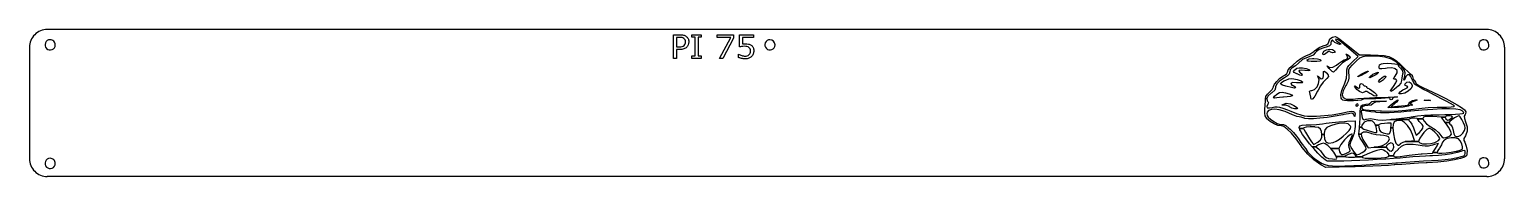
# Model space of a CAD drawing. Extents: x 0 to 318, y -31 to 0.
import ezdxf

# ---------------------------------------------------------------- set-up
doc = ezdxf.new("R2010")
doc.units = 0
doc.layers.get('0').update_dxf_attribs({"linetype": 'CONTINUOUS'})

msp = doc.modelspace()

# ---------------------------------------------------------------- linework, layer by layer
at = {"color": 7}
for points in [[(313.714905, 0.279266), (3.834999, 0.279266)], [(139.970017, -4.036382), (139.29471, -4.036382), (139.29471, -5.929287), (138.619403, -5.929287), (138.619403, -0.850846), (139.997302, -0.850846)], [(139.963194, -1.430655), (139.29471, -1.430655), (139.29471, -3.459985), (139.864287, -3.459985)], [(152.841765, -3.466806), (152.841765, -0.850846), (155.897697, -0.850846), (155.897697, -1.447708), (153.50002, -1.447708), (153.50002, -2.798321)], [(0.025, -3.530733), (0.025, -27.555091)], [(152.623484, -5.738291), (152.623484, -5.018646), (152.671235, -5.018646)], [(317.524903, -3.530733), (317.524903, -27.555091)], [(313.714905, -31.36509), (3.834999, -31.36509)]]:
    msp.add_lwpolyline(points, dxfattribs=at)
for points in [[(4.469998, -1.922733)], [(141.238773, -2.402687)], [(141.941366, -2.385634)], [(144.622127, -5.929287), (142.616673, -5.929287), (142.616673, -5.41087), (143.281748, -5.41087), (143.281748, -1.369263), (142.616673, -1.369263), (142.616673, -0.850846), (144.622127, -0.850846), (144.622127, -1.369263), (143.957052, -1.369263), (143.957052, -5.41087), (144.622127, -5.41087)], [(151.545724, -1.611419), (149.246954, -5.929287), (148.517077, -5.929287), (150.962504, -1.447708), (148.070283, -1.447708), (148.070283, -0.850846), (151.545724, -0.850846)], [(159.409958, -1.922733)], [(313.079905, -1.922733)], [(155.931805, -4.316055)], [(4.469998, -27.449727)], [(313.079905, -27.322727)]]:
    msp.add_lwpolyline(points, close=True, dxfattribs=at)
at = {"color": 1}
for points in [[(281.410711, -1.404468), (282.045635, -1.813763), (282.880761, -2.421306), (283.828257, -3.165932), (283.906845, -3.230118), (286.320657, -5.205653), (288.667438, -5.205653), (290.339647, -5.232856), (291.629052, -5.338647), (292.644645, -5.559831), (293.495951, -5.932855), (294.29214, -6.494525), (295.142379, -7.281112), (295.281063, -7.420685), (296.040802, -8.164955), (296.706663, -8.773209), (297.180855, -9.157435), (297.318473, -9.2394), (297.644558, -9.581843), (297.706076, -9.859567), (297.885832, -10.412347), (298.076434, -10.63833), (298.389362, -11.040158), (298.446969, -11.250674), (298.659973, -11.468478), (299.235867, -11.819456), (300.080595, -12.25062), (300.854558, -12.603909), (302.11516, -13.180336), (303.48013, -13.85082), (304.862347, -14.567709), (306.174688, -15.282821), (307.329854, -15.948326), (308.240546, -16.516397), (308.81964, -16.938672), (308.922586, -17.037351), (309.201554, -17.470471), (309.103764, -17.888301), (309.039045, -17.997293), (308.877247, -18.406588), (308.924898, -18.913674), (309.145725, -19.572778), (309.48319, -20.700207), (309.506126, -21.600409), (309.212045, -22.428956), (309.094519, -22.633782), (308.803638, -23.207365), (308.799015, -23.638529), (308.956902, -23.991818), (309.291343, -24.845791), (309.461676, -25.773018), (309.441229, -26.573295), (309.340061, -26.885156), (308.925964, -27.204841), (308.058656, -27.508345), (306.778674, -27.788914), (305.126557, -28.0389), (303.143199, -28.251371), (300.868782, -28.419037), (300.669468, -28.430771), (299.004905, -28.530339), (297.192946, -28.646621), (295.437171, -28.765924), (293.940985, -28.874738), (293.755006, -28.88914), (292.566236, -28.967905), (291.009775, -29.050938), (289.211862, -29.132548), (287.298556, -29.207224), (285.396097, -29.269276), (284.865009, -29.284033), (279.061796, -29.439075), (278.023622, -28.826021), (276.45596, -27.770956), (275.157487, -26.576851), (273.962849, -25.086532), (273.721397, -24.738755), (272.660998, -23.269594), (271.665318, -22.064111), (270.776318, -21.164087), (270.035604, -20.61113), (269.484779, -20.447198), (269.448508, -20.452354), (268.768068, -20.390124), (267.919251, -20.055505), (267.071679, -19.535796), (266.395328, -18.918119), (266.347677, -18.859267), (266.01768, -18.33049), (265.900688, -17.747661), (265.946205, -16.938672), (266.02906, -15.989398), (266.076354, -15.071061), (266.080622, -14.792448), (266.106936, -14.574644), (266.351589, -14.574644), (266.417553, -15.045636), (266.591796, -15.207256), (266.705055, -15.535297), (266.591796, -15.822977), (266.378081, -16.328462), (266.473382, -16.569381), (266.936551, -16.586628), (267.539826, -16.481548), (268.078382, -16.389981), (268.56502, -16.377357), (269.1114, -16.467502), (269.829534, -16.683707), (270.831081, -17.049619), (271.552593, -17.326809), (272.754876, -17.785355), (273.650632, -18.091704), (274.392769, -18.274483), (275.134017, -18.363027), (276.027462, -18.385963), (277.086261, -18.374584), (280.399029, -18.114996), (282.445862, -17.73486), (283.675171, -17.46816), (284.502297, -17.334988), (285.004937, -17.34939), (285.259902, -17.524878), (285.344713, -17.8755), (285.34329, -18.25208), (285.293684, -18.468462), (285.152689, -18.230211), (285.120151, -18.151623), (285.006537, -17.912482), (284.837094, -17.78411), (284.509942, -17.763841), (283.923202, -17.849007), (282.975173, -18.036409), (282.728209, -18.087082), (281.043554, -18.399832), (279.371523, -18.651241), (277.799061, -18.833664), (276.413288, -18.939277), (275.301327, -18.960079), (274.550122, -18.888782), (274.368766, -18.832063), (273.736865, -18.61248), (273.293432, -18.540649), (272.804305, -18.438948), (272.113196, -18.185049), (271.885079, -18.082814), (270.309593, -17.402196), (269.056637, -17.00588), (268.057579, -16.876264), (267.402386, -16.951473), (266.758039, -17.179235), (266.462714, -17.518655), (266.391594, -17.838873), (266.412219, -18.242301), (266.637135, -18.607324), (267.152755, -19.038667), (267.680643, -19.401379), (268.598447, -19.945802), (269.241549, -20.165741), (269.5607, -20.143871), (269.94457, -20.139249), (270.433876, -20.391547), (271.121961, -20.95375), (271.358435, -21.169955), (272.105373, -21.924893), (272.774612, -22.707747), (273.175729, -23.277773), (273.691348, -24.060626), (274.263864, -24.790673), (274.348675, -24.884907), (274.764727, -25.396437), (274.979331, -25.783152), (274.987155, -25.832403), (275.175267, -26.147998), (275.667951, -26.646905), (276.35817, -27.239867), (277.138534, -27.837631), (277.901829, -28.351117), (278.264719, -28.559321), (278.846836, -28.803796), (279.569415, -28.977684), (280.493441, -29.083475), (281.679189, -29.123836), (283.187466, -29.100899), (285.07908, -29.017511), (286.840544, -28.913143), (288.59294, -28.798817), (290.536293, -28.667601), (292.459378, -28.534251), (294.150966, -28.412991), (294.495898, -28.387388), (296.183398, -28.268973), (298.123373, -28.143802), (300.074727, -28.026988), (301.780718, -27.933998), (303.26517, -27.835497), (304.74411, -27.696458), (306.067297, -27.533771), (307.084668, -27.363972), (307.27527, -27.321833), (308.197518, -27.087493), (308.735896, -26.890313), (308.991217, -26.673041), (309.063937, -26.378071), (309.065537, -26.299483), (309.045624, -25.869208), (308.896094, -25.734257), (308.483243, -25.846271), (308.155557, -25.972332), (307.316164, -26.216984), (306.133438, -26.455947), (304.758334, -26.667707), (303.340912, -26.830572), (302.032127, -26.92285), (301.461389, -26.935829), (300.510337, -26.963922), (299.232667, -27.04002), (297.79142, -27.15239), (296.350174, -27.290007), (296.275498, -27.298008), (295.095084, -27.408066), (293.631079, -27.519902), (291.956204, -27.630316), (290.142822, -27.735751), (288.263477, -27.833541), (286.390532, -27.919952), (284.596353, -27.992317), (282.953659, -28.046901), (281.534638, -28.080861), (280.412009, -28.090996), (279.657959, -28.073927), (279.385925, -28.043345), (278.906754, -27.768467), (278.21209, -27.175504), (277.374652, -26.346956), (276.467161, -25.365856), (276.152989, -25.000833), (276.96269, -25.000833), (277.149735, -25.204236), (277.194363, -25.208147), (277.455729, -25.393415), (277.882271, -25.870097), (278.214579, -26.306062), (278.673659, -26.896713), (279.105179, -27.258892), (279.660626, -27.465851), (280.492019, -27.590844), (280.975635, -27.637961), (281.340125, -27.551017), (281.407688, -27.418379), (281.30172, -27.06349), (283.136437, -27.06349), (283.359754, -27.129276), (283.936004, -27.173015), (284.494651, -27.183683), (285.262569, -27.175859), (285.468639, -27.145456), (286.832187, -27.145456), (286.968915, -27.302275), (287.562589, -27.388864), (288.608764, -27.421401), (288.847016, -27.422824), (289.979068, -27.410022), (291.009775, -27.369128), (291.780004, -27.307787), (292.007232, -27.274005), (292.581882, -27.037887), (292.627043, -26.891557), (293.603698, -26.891557), (293.747005, -27.067401), (293.973522, -27.152745), (294.388507, -27.148478), (295.097396, -27.055489), (295.977505, -26.912893), (297.013901, -26.765319), (298.295661, -26.618279), (299.575287, -26.499331), (299.794159, -26.482617), (302.005635, -26.319397), (302.098269, -26.182669), (303.027096, -26.182669), (303.045765, -26.245077), (303.368471, -26.357268), (304.055668, -26.37327), (304.990007, -26.302506), (306.053428, -26.154754), (307.128407, -25.939439), (307.279359, -25.902812), (307.953221, -25.69603), (308.398076, -25.486404), (308.469908, -25.419907), (308.501378, -24.98892), (308.322867, -24.356841), (308.014562, -23.721562), (307.657362, -23.281507), (307.580374, -23.230656), (306.872553, -23.028676), (306.035826, -23.036143), (305.211012, -23.216255), (304.53964, -23.532205), (304.163059, -23.94719), (304.12661, -24.129257), (303.976192, -24.562378), (303.60459, -25.135072), (303.507689, -25.255087), (303.148711, -25.783864), (303.027096, -26.182669), (302.098269, -26.182669), (302.675407, -25.331896), (303.052165, -24.747823), (303.264814, -24.362353), (303.283839, -24.283054), (303.037052, -24.320037), (302.474138, -24.48219), (302.059153, -24.618207), (301.174953, -24.85557), (300.420904, -24.863571), (299.808916, -24.740889), (298.922584, -24.584603), (297.850272, -24.485568), (297.250197, -24.467255), (296.414715, -24.491614), (295.833665, -24.618207), (295.308444, -24.927046), (294.639561, -25.498317), (294.6008, -25.533343), (293.950586, -26.190136), (293.6181, -26.680153), (293.603698, -26.891557), (292.627043, -26.891557), (292.69354, -26.676242), (292.345941, -26.224096), (291.855925, -25.886988), (291.447874, -25.665271), (291.09743, -25.570504), (290.668932, -25.612642), (290.026897, -25.802355), (289.208661, -26.088435), (287.947704, -26.554804), (287.157028, -26.901692), (286.832187, -27.145456), (285.468639, -27.145456), (285.614613, -27.123764), (285.628659, -26.984013), (285.382406, -26.713402), (285.367827, -26.698644), (285.006715, -26.397985), (284.651471, -26.353357), (284.088023, -26.545914), (284.009613, -26.578452), (283.450254, -26.840173), (283.151728, -27.034686), (283.136437, -27.06349), (281.30172, -27.06349), (281.233978, -26.836795), (280.785744, -26.111371), (280.177491, -25.37119), (281.897527, -25.37119), (281.978426, -26.089857), (282.198009, -26.393362), (282.422215, -26.605299), (282.631841, -26.659173), (282.996153, -26.547159), (283.514796, -26.332021), (284.107759, -26.065321), (284.32663, -25.832047), (284.250887, -25.470224), (284.103491, -25.137916), (283.994678, -24.666391), (284.089445, -24.067205), (284.414463, -23.237235), (284.81078, -22.430023), (284.712101, -22.260935), (284.593152, -22.244756), (284.275246, -22.411888), (283.740246, -22.85052), (283.102833, -23.466419), (283.090921, -23.478687), (282.26984, -24.495881), (281.897527, -25.37119), (280.177491, -25.37119), (280.173046, -25.365856), (279.505407, -24.72382), (278.892708, -24.309191), (278.57089, -24.220291), (278.068428, -24.320214), (277.504091, -24.555799), (277.075771, -24.831034), (276.96269, -25.000833), (276.152989, -25.000833), (275.562515, -24.31488), (274.733434, -23.276706), (274.052638, -22.334189), (273.593203, -21.570183), (273.489901, -21.339576), (273.405446, -21.009935), (274.24644, -21.009935), (274.368766, -21.284991), (274.684006, -21.835282), (275.11517, -22.538837), (275.584385, -23.274039), (276.014483, -23.918742), (276.327944, -24.351329), (276.43978, -24.462988), (276.689233, -24.348485), (277.19383, -24.058137), (277.365762, -23.953235), (277.94379, -23.500379), (278.172263, -22.994182), (278.194132, -22.656718), (278.175108, -22.29934), (278.691439, -22.29934), (278.798474, -23.344093), (279.138606, -23.968348), (279.740281, -24.188287), (280.631414, -24.019555), (281.284295, -23.753566), (281.997629, -23.326135), (282.832222, -22.686588), (283.442253, -22.132208), (284.071665, -21.470437), (284.383171, -21.025226), (284.434733, -20.693273), (284.361123, -20.497515), (283.89102, -20.034524), (283.104433, -19.85548), (281.963313, -19.955937), (281.223488, -20.115423), (280.047519, -20.461422), (279.287068, -20.848315), (278.86426, -21.342954), (278.701395, -22.012549), (278.691439, -22.29934), (278.175108, -22.29934), (278.143993, -21.712778), (277.946812, -21.147908), (277.517248, -20.851515), (276.769421, -20.712831), (276.687811, -20.704652), (275.66635, -20.656646), (274.853627, -20.71372), (274.353831, -20.862717), (274.24644, -21.009935), (273.405446, -21.009935), (273.352284, -20.802442), (273.487412, -20.478313), (273.964983, -20.317226), (274.855227, -20.269576), (274.993378, -20.26922), (275.875621, -20.234905), (277.060124, -20.142271), (278.360909, -20.007677), (279.114958, -19.914154), (280.450947, -19.751289), (281.834231, -19.607982), (283.05376, -19.505214), (283.568491, -19.473921), (285.358937, -19.388755), (285.358937, -20.585171), (285.143088, -22.010949), (284.705344, -23.162915), (284.346899, -23.989684), (284.218172, -24.515972), (284.293915, -24.864282), (284.341921, -24.937891), (284.682941, -25.431642), (285.05721, -26.009136), (285.419922, -26.474439), (285.717559, -26.676064), (285.729294, -26.676419), (286.261805, -26.530801), (286.899573, -26.203827), (287.461243, -25.807155), (287.765815, -25.4528), (287.777549, -25.413151), (287.678337, -25.007056), (287.340162, -24.377288), (286.956647, -23.823619), (286.450628, -23.116864), (286.208643, -22.599644), (286.185173, -22.287605), (286.643364, -22.287605), (286.728885, -22.705257), (287.03079, -23.364895), (287.381767, -23.961058), (288.198758, -25.221482), (289.4334, -25.060573), (289.467894, -25.054884), (292.074085, -25.054884), (292.375456, -25.431464), (292.816933, -25.851428), (293.135729, -25.901923), (293.458613, -25.652647), (293.73527, -25.083332), (293.615789, -24.48219), (293.416475, -24.246783), (293.062653, -24.120012), (292.605529, -24.351685), (292.492626, -24.440052), (292.102, -24.792984), (292.074085, -25.054884), (289.467894, -25.054884), (290.296086, -24.917622), (291.049424, -24.741956), (291.285009, -24.666391), (292.064662, -24.25105), (292.568547, -23.748232), (292.756126, -23.247547), (292.586327, -22.837896), (292.211525, -22.647295), (291.582646, -22.544704), (290.800326, -22.495631), (290.734896, -22.495098), (289.8795, -22.394641), (288.97201, -22.151944), (288.839193, -22.101804), (287.892586, -21.831904), (287.155427, -21.835282), (286.716262, -22.104116), (286.643364, -22.287605), (286.185173, -22.287605), (286.170238, -22.089892), (286.231223, -21.642192), (286.318167, -20.911789), (286.332214, -20.709809), (286.747377, -20.709809), (286.85139, -20.956595), (287.220502, -21.164265), (287.949304, -21.413007), (288.15893, -21.478438), (289.097003, -21.767363), (289.659029, -21.915648), (289.941019, -21.926316), (290.03952, -21.802923), (290.0509, -21.548313), (290.0509, -21.540846), (289.915772, -20.671226), (289.76642, -20.348341), (290.397787, -20.348341), (290.451483, -20.703408), (290.458239, -20.731678), (290.649552, -21.356823), (290.936521, -21.749583), (291.437206, -21.988368), (292.269487, -22.151411), (292.680561, -22.207773), (292.876141, -22.006148), (293.026915, -21.421364), (293.069232, -21.071809), (293.087545, -20.853649), (293.513909, -20.853649), (293.599253, -22.208662), (293.824704, -23.349427), (294.163768, -24.156816), (294.279338, -24.311502), (294.572175, -24.62603), (294.772911, -24.630475), (295.104863, -24.316836), (295.139534, -24.281987), (295.68378, -23.979727), (296.175397, -23.857935), (299.045266, -23.857935), (299.220221, -24.059382), (299.286362, -24.109166), (299.859767, -24.30279), (300.717296, -24.349018), (301.674927, -24.257095), (302.54828, -24.036623), (302.803068, -23.92941), (303.316732, -23.597458), (303.575431, -23.287908), (303.470351, -22.928574), (303.080258, -22.406909), (302.527122, -21.841327), (301.932203, -21.349711), (301.417117, -21.050473), (301.23345, -21.010113), (300.786283, -21.230229), (300.189942, -21.862841), (299.796293, -22.396952), (299.300586, -23.137134), (299.06109, -23.587323), (299.045266, -23.857935), (296.175397, -23.857935), (296.539887, -23.767612), (296.870239, -23.726363), (298.169068, -23.602969), (297.722967, -22.289917), (297.277401, -21.307928), (296.676437, -20.415194), (296.013599, -19.720352), (295.382231, -19.331326), (295.126555, -19.284742), (294.251246, -19.353195), (293.759629, -19.610116), (293.548936, -20.155251), (293.513909, -20.853649), (293.087545, -20.853649), (293.127017, -20.381412), (293.155998, -19.944024), (293.15582, -19.868104), (292.922369, -19.870948), (292.336696, -19.910064), (291.720619, -19.960204), (290.927276, -20.040925), (290.521358, -20.14885), (290.397787, -20.348341), (289.76642, -20.348341), (289.567284, -19.918421), (289.090069, -19.44494), (288.925426, -19.379332), (288.065941, -19.35035), (287.325226, -19.651188), (286.859924, -20.210191), (286.814229, -20.344608), (286.747377, -20.709809), (286.332214, -20.709809), (286.389999, -19.885706), (286.433737, -18.762366), (286.438005, -18.540649), (286.475165, -17.543014), (286.486722, -17.408419), (286.683013, -17.408419), (286.741509, -17.845807), (286.892106, -18.643951), (287.045014, -19.047735), (287.285755, -19.149614), (287.699495, -19.042223), (287.809731, -19.003996), (288.646102, -18.873669), (289.456692, -19.042223), (290.240612, -19.189086), (291.366086, -19.216645), (292.865651, -19.122233), (293.15742, -19.088806), (296.893708, -19.088806), (297.007145, -19.352484), (297.210192, -19.58309), (297.571838, -20.114712), (297.953574, -20.88832), (298.11146, -21.287481), (298.542981, -22.48763), (299.135055, -21.933961), (299.632183, -21.401806), (299.967336, -20.934726), (300.049124, -20.541965), (299.769623, -20.154362), (299.574221, -19.990786), (299.133277, -19.543974), (298.941075, -19.151214), (298.940897, -19.140013), (298.783189, -18.961502), (299.950445, -18.961502), (300.202032, -19.486012), (300.757657, -20.056216), (301.549045, -20.583215), (301.65608, -20.639044), (302.578506, -21.231651), (303.36936, -21.956364), (303.579342, -22.217552), (304.029887, -22.790957), (304.386021, -23.023519), (304.801539, -23.001472), (304.921198, -22.969646), (305.506871, -22.77371), (305.847181, -22.620091), (306.085255, -22.253646), (305.969151, -21.644325), (305.489447, -20.763504), (305.012943, -20.078619), (304.77398, -19.753956), (305.608395, -19.753956), (305.776772, -20.06884), (305.972174, -20.263709), (306.257898, -20.699496), (306.479082, -21.368913), (306.498462, -21.467059), (306.654215, -22.210974), (306.834326, -22.588798), (307.131607, -22.723393), (307.458226, -22.738684), (308.077325, -22.5111), (308.554896, -22.021439), (308.90125, -21.431676), (309.063759, -20.951261), (309.065537, -20.916768), (308.959569, -20.435463), (308.694469, -19.778137), (308.349893, -19.099652), (308.005494, -18.554695), (307.74075, -18.297775), (307.715502, -18.293685), (307.346745, -18.425613), (306.793787, -18.74832), (306.214871, -19.152459), (305.767526, -19.528506), (305.608395, -19.753956), (304.77398, -19.753956), (303.94401, -18.626527), (304.739665, -18.626527), (304.899862, -18.950123), (305.223636, -19.234247), (305.569813, -19.174862), (305.917056, -18.937677), (306.297548, -18.56643), (306.217893, -18.359471), (305.668314, -18.293685), (305.649467, -18.293685), (304.962804, -18.377073), (304.739665, -18.626527), (303.94401, -18.626527), (303.923563, -18.59879), (302.111248, -18.483753), (301.19789, -18.453527), (300.475666, -18.481086), (300.087351, -18.559852), (300.071171, -18.571409), (299.950445, -18.961502), (298.783189, -18.961502), (298.728604, -18.899627), (298.208184, -18.785658), (297.553346, -18.817839), (297.120048, -18.933232), (296.893708, -19.088806), (293.15742, -19.088806), (294.772377, -18.903895), (297.119514, -18.559496), (297.412173, -18.512735), (298.82675, -18.318044), (300.299289, -18.169403), (301.635811, -18.083703), (302.474671, -18.071791), (303.489553, -18.076058), (304.646675, -18.050633), (305.837046, -18.001915), (306.951318, -17.935774), (307.880856, -17.858964), (308.516491, -17.777532), (308.743364, -17.710501), (308.671355, -17.485051), (308.442349, -17.211772), (307.963889, -17.006591), (307.041818, -16.873775), (305.721298, -16.813323), (304.047134, -16.824702), (302.064309, -16.907379), (299.817629, -17.060998), (297.352255, -17.285204), (297.043416, -17.316852), (295.233057, -17.496786), (293.808168, -17.616267), (292.66367, -17.678497), (291.695371, -17.686854), (290.798371, -17.644715), (289.868477, -17.555638), (289.81816, -17.54977), (288.747093, -17.418909), (287.83, -17.292849), (287.200233, -17.190792), (287.028834, -17.152921), (286.749688, -17.139586), (286.683013, -17.408419), (286.486722, -17.408419), (286.545929, -16.720511), (286.637318, -16.20987), (286.669856, -16.132882), (287.032745, -15.923967), (287.652201, -15.825466), (287.727232, -15.824222), (288.416563, -15.717008), (288.726823, -15.453864), (288.932005, -15.24655), (289.409575, -15.142537), (290.257148, -15.124223), (290.509446, -15.130091), (292.149828, -15.176852), (290.717294, -15.266285), (289.726237, -15.391812), (289.213462, -15.616018), (289.147498, -15.713452), (288.795988, -15.978019), (288.079098, -16.071186), (287.379811, -16.154396), (286.912375, -16.358333), (286.751822, -16.615076), (286.97336, -16.855817), (287.144048, -16.920536), (287.593171, -16.993078), (288.424741, -17.072022), (289.527634, -17.148653), (290.79037, -17.214439), (291.038578, -17.22493), (292.963796, -17.267779), (294.637427, -17.215328), (296.2947, -17.055664), (297.335719, -16.910046), (299.101984, -16.695086), (301.092099, -16.5388), (303.038119, -16.460923), (303.572764, -16.455767), (305.035879, -16.435676), (306.066941, -16.380735), (306.644436, -16.292547), (306.765162, -16.199913), (306.528154, -16.01589), (305.916878, -15.654245), (305.001564, -15.153027), (303.85191, -14.550818), (302.538146, -13.885491), (302.464181, -13.848686), (301.137615, -13.17358), (299.967158, -12.548969), (299.024641, -12.015747), (298.381183, -11.613919), (298.10826, -11.384379), (298.106126, -11.379223), (297.846894, -10.835155), (297.731146, -10.63833), (297.444177, -10.063681), (297.361322, -9.835742), (297.073642, -9.458094), (296.670214, -9.472674), (296.300212, -9.855122), (296.224469, -10.021009), (295.991552, -10.534318), (295.879715, -10.598859), (295.914742, -10.250549), (296.044003, -9.767644), (296.139837, -9.061778), (295.933767, -8.39734), (295.378675, -7.694319), (294.427623, -6.871994), (294.298363, -6.771715), (293.196003, -6.125057), (291.833344, -5.703671), (290.134288, -5.489422), (288.837237, -5.452617), (287.785017, -5.481599), (286.997008, -5.612993), (286.332569, -5.91383), (285.650529, -6.450964), (284.809713, -7.291246), (284.686142, -7.421218), (284.184924, -8.003335), (283.970497, -8.490329), (283.963029, -9.117963), (283.998412, -9.447249), (284.040195, -10.207699), (283.9088, -10.825732), (283.543599, -11.531953), (283.389447, -11.779806), (282.790439, -12.916126), (282.604104, -13.7829), (282.82991, -14.378352), (283.466612, -14.700704), (284.51332, -14.748532), (284.93115, -14.70586), (285.981592, -14.59598), (287.249484, -14.499612), (288.445722, -14.438093), (289.628269, -14.394354), (291.052269, -14.338703), (292.465601, -14.280918), (292.89072, -14.26296), (293.794833, -14.229534), (294.354014, -14.219755), (294.516345, -14.233445), (294.304586, -14.263671), (293.698466, -14.374974), (293.396028, -14.532149), (293.393005, -14.603269), (293.326508, -14.801161), (293.137685, -14.836365), (292.87543, -14.712972), (292.902455, -14.570376), (292.840581, -14.429381), (292.364255, -14.435604), (291.867482, -14.50868), (290.975637, -14.604514), (289.855142, -14.649497), (288.900356, -14.638296), (287.924234, -14.633318), (287.244861, -14.704082), (286.971938, -14.823563), (286.65901, -14.947846), (285.963457, -15.038168), (284.996403, -15.081373), (284.720813, -15.083329), (283.699708, -15.074795), (283.063184, -15.029989), (282.702072, -14.92082), (282.507381, -14.719017), (282.401946, -14.482721), (282.297222, -13.756764), (282.492268, -12.834515), (283.004688, -11.637211), (283.075808, -11.495682), (283.482792, -10.229391), (283.574181, -9.161168), (283.594094, -8.421521), (283.71002, -7.909457), (284.004635, -7.458023), (284.560793, -6.900442), (284.80829, -6.671614), (286.043289, -5.536183), (283.974231, -3.758717), (283.100166, -3.023159), (282.335626, -2.407971), (281.773956, -1.986763), (281.533037, -1.838478), (281.199663, -1.789583), (281.182772, -1.958315), (281.432225, -2.231415), (281.81005, -2.458822), (282.22539, -2.71112), (282.311979, -2.902077), (282.001007, -2.921635), (281.485209, -2.763037), (280.975279, -2.514829), (280.681731, -2.265197), (280.666974, -2.212391), (280.47815, -2.00152), (280.42001, -1.995297), (280.23332, -2.206346), (280.173046, -2.603729), (280.114905, -2.953817), (279.87043, -3.212516), (279.334363, -3.453612), (278.629564, -3.681552), (277.63104, -4.04622), (277.030076, -4.429201), (276.787735, -4.752441), (276.341101, -5.243702), (275.513798, -5.600191), (275.297949, -5.659398), (274.052994, -6.196354), (273.165772, -6.933869), (272.549162, -7.509763), (271.994426, -7.928837), (271.75404, -8.052764), (271.362169, -8.413875), (271.283048, -8.865132), (271.191837, -9.324744), (270.846727, -9.707726), (270.156152, -10.125733), (269.155672, -10.770436), (268.486077, -11.443409), (268.207287, -12.077088), (268.219555, -12.308228), (268.072514, -12.765707), (267.448614, -13.332), (267.331444, -13.414143), (266.668428, -14.001417), (266.351589, -14.574644), (266.106936, -14.574644), (266.160987, -14.126765), (266.480672, -13.609545), (266.952553, -13.187271), (267.526135, -12.611021), (267.812571, -12.073354), (267.825906, -11.963651), (268.013129, -11.492659), (268.489633, -10.884583), (269.127579, -10.266373), (269.79913, -9.765155), (270.267988, -9.535793), (270.69133, -9.206685), (270.78912, -8.891446), (270.967631, -8.412809), (271.401819, -7.895766), (271.444491, -7.858606), (272.052922, -7.318805), (272.742786, -6.67268), (272.900139, -6.519772), (273.677124, -5.934455), (274.586216, -5.479821), (274.776106, -5.41599), (275.649815, -5.021274), (276.459516, -4.445203), (276.606912, -4.302429), (277.602592, -3.568115), (278.520751, -3.216249), (279.236751, -2.995777), (279.582928, -2.748636), (279.678762, -2.384679), (279.679117, -2.345207), (279.899767, -1.759001), (280.468727, -1.362152), (281.063823, -1.254583)], [(277.264416, -6.014998), (277.816663, -6.194576), (277.917475, -6.277076), (277.987351, -6.463588), (277.754789, -6.56849), (277.141912, -6.614184), (276.728172, -6.621474), (275.924516, -6.608317), (275.340087, -6.559777), (275.132595, -6.503415), (275.07072, -6.23547), (275.443389, -6.043269), (276.193349, -5.951168), (276.453293, -5.946368)], [(280.507487, -4.059021), (280.913938, -4.341367), (281.063823, -4.609668), (280.830372, -4.704435), (280.573629, -4.711725), (280.095525, -4.61678), (279.926082, -4.421733), (279.77673, -4.367148), (279.411351, -4.61678), (279.354632, -4.668697), (278.81092, -5.109997), (278.519862, -5.158714), (278.444475, -4.884546), (278.656234, -4.404842), (279.1811, -4.083024), (279.853361, -3.955542)], [(283.548044, -5.036743), (283.815455, -5.173827), (284.265645, -5.50009), (284.28787, -5.815151), (283.863995, -6.175907), (283.411494, -6.425894), (282.662956, -6.931557), (281.909262, -7.627111), (281.66212, -7.912657), (281.181349, -8.479128), (280.813125, -8.840417), (280.692399, -8.909759), (280.431389, -8.742094), (279.987422, -8.320175), (279.788998, -8.10717), (279.435531, -7.698764), (279.34432, -7.556524), (279.421841, -7.613242), (279.940306, -7.883676), (280.552471, -7.814156), (281.343325, -7.384769), (281.794937, -7.057617), (282.468976, -6.585381), (283.022468, -6.271386), (283.264276, -6.193332), (283.691707, -6.021933), (283.767449, -5.612104), (283.589827, -5.27784), (283.398515, -5.013451)], [(274.075396, -7.985022), (274.838692, -8.11126), (275.41103, -8.300261), (275.557359, -8.396273), (275.62759, -8.557182), (275.354489, -8.601632), (274.671737, -8.537802), (274.555101, -8.522689), (273.728153, -8.452991), (273.322236, -8.524467), (273.258583, -8.638792), (273.456653, -8.968078), (273.628941, -9.067468), (273.925689, -9.294163), (273.99752, -9.54575), (273.814208, -9.630383), (273.483323, -9.526192), (272.909562, -9.295941), (272.798971, -9.248113), (272.266815, -8.993859), (272.128665, -8.7901), (272.323889, -8.494774), (272.428258, -8.378493), (272.818173, -8.064498), (273.335037, -7.951062)], [(279.227861, -9.068001), (279.270533, -9.114407), (279.595551, -9.539349), (279.604797, -9.873435), (279.264843, -10.270285), (278.961161, -10.533606), (278.506527, -11.04247), (277.95108, -11.844348), (277.400255, -12.78402), (277.294287, -12.986001), (276.707725, -14.050312), (276.275315, -14.653231), (275.990835, -14.800272), (275.848062, -14.496945), (275.830104, -14.28074), (275.72698, -13.623769), (275.618522, -13.293062), (275.569983, -12.970532), (275.891267, -12.864386), (276.043642, -12.86083), (276.650651, -12.64018), (277.167693, -12.082955), (277.519915, -11.346152), (277.632818, -10.586946), (277.43137, -9.962157), (277.426748, -9.956112), (277.278285, -9.730484), (277.451995, -9.836808), (277.661266, -10.01123), (278.086919, -10.318824), (278.337617, -10.289487), (278.461899, -10.134623), (278.597205, -9.616692), (278.565734, -9.21842), (278.55151, -8.763074), (278.787095, -8.710801)], [(288.14684, -8.786544), (287.749813, -9.047021), (287.334472, -9.280117), (286.65012, -9.622382), (286.1329, -9.83752), (285.976258, -9.875213), (286.028176, -9.773867), (286.425025, -9.513212), (286.840544, -9.280117), (287.524896, -8.93803), (288.042116, -8.722892), (288.198758, -8.685198)], [(290.349959, -9.022307), (290.008761, -9.305364), (289.680365, -9.52068), (288.952452, -9.937265), (288.519153, -10.118088), (288.423674, -10.051591), (288.618365, -9.813161), (289.208483, -9.359949), (289.883768, -9.019106), (290.343203, -8.911004)], [(293.169689, -7.025791), (293.197781, -7.030236), (293.886756, -7.139761), (294.383884, -7.21497), (294.434024, -7.222082), (294.658585, -7.318628), (294.645428, -7.360766), (294.735039, -7.578749), (295.081216, -7.989289), (295.163004, -8.072855), (295.579233, -8.604121), (295.64253, -9.11334), (295.587946, -9.354437), (295.424548, -10.138713), (295.356095, -10.733098), (295.18914, -11.304902), (294.702502, -11.879374), (294.225998, -12.270356), (293.453457, -12.82687), (293.03865, -13.047698), (292.97322, -12.928216), (293.249343, -12.464869), (293.616144, -11.966496), (294.154878, -11.175286), (294.326633, -10.674779), (294.13692, -10.429949), (293.84604, -10.391366), (293.648682, -10.317224), (293.766563, -10.033455), (293.984012, -9.740796), (294.411266, -9.049866), (294.415355, -8.552026), (293.991302, -8.179002), (293.87591, -8.122817), (293.214494, -7.968131), (292.283534, -8.023427), (291.900375, -8.086012), (291.129612, -8.214739), (290.72565, -8.221851), (290.570075, -8.079789), (290.54465, -7.76775), (290.651508, -7.354188), (291.058136, -7.122336), (291.407513, -7.041615), (292.271621, -6.97174)], [(272.182716, -10.313312), (272.905117, -10.509248), (273.738821, -10.80244), (274.084998, -11.037136), (273.948447, -11.187199), (273.334504, -11.226315), (272.772123, -11.188799), (271.965622, -11.154484), (271.581396, -11.25583), (271.530012, -11.370866), (271.736438, -11.669748), (272.023941, -11.801498), (272.424168, -11.997078), (272.517691, -12.148919), (272.473774, -12.30236), (272.246013, -12.318362), (271.69021, -12.20457), (271.653405, -12.196214), (270.483837, -11.908356), (269.743834, -11.67686), (269.375433, -11.480924), (269.307513, -11.355753), (269.514116, -11.119457), (270.041116, -10.795506), (270.426941, -10.609349), (271.099203, -10.336071), (271.611445, -10.240414)], [(287.035057, -11.504038), (287.087508, -11.626187), (287.287533, -11.845237), (287.457865, -11.873151), (287.786617, -12.006501), (287.8284, -12.120115), (288.018468, -12.357123), (288.091722, -12.367079), (288.453545, -12.510031), (288.987123, -12.857629), (289.534569, -13.288261), (289.937819, -13.679954), (290.0509, -13.878023), (289.8795, -14.086938), (289.416154, -13.986481), (288.736069, -13.597455), (288.568404, -13.477618), (287.895964, -13.081835), (287.500359, -13.091792), (287.483113, -13.107261), (286.947224, -13.343201), (286.292031, -13.102282), (285.729294, -12.613866), (285.356448, -12.164743), (285.249056, -11.901599), (285.298129, -11.873151), (285.678977, -12.054863), (285.729294, -12.120115), (286.063558, -12.376503), (286.361551, -12.272134), (286.419869, -11.87973), (286.418269, -11.873151), (286.434626, -11.468478), (286.688347, -11.379223)], [(291.981451, -9.770845), (291.925622, -10.021365), (291.575179, -10.429416), (291.456942, -10.535918), (290.867357, -10.976506), (290.493977, -11.12088), (290.399032, -10.951614), (290.43957, -10.823598), (290.721917, -10.448796), (291.183485, -10.069193), (291.654655, -9.800715), (291.966161, -9.758576)], [(297.4504, -11.244984), (297.662338, -11.756514), (297.656292, -11.966496), (297.37928, -12.470915), (296.793785, -12.988312), (296.068006, -13.402764), (295.370319, -13.598344), (295.28533, -13.601722), (294.858432, -13.572919), (294.861277, -13.402408), (295.093128, -13.130019), (295.670623, -12.694942), (296.119212, -12.507897), (296.576513, -12.294537), (296.70933, -12.043839), (296.475345, -11.884175), (296.327238, -11.873151), (296.048981, -11.737845), (296.11939, -11.420472), (296.507171, -11.053493), (296.527085, -11.040692), (297.020302, -10.963882)], [(270.412717, -13.350669), (271.188281, -13.554427), (271.770753, -13.801569), (271.870855, -13.873045), (271.80738, -14.016174), (271.380305, -14.148635), (270.719956, -14.245002), (269.956661, -14.280029), (269.801441, -14.277362), (269.076373, -14.333725), (268.504924, -14.45125), (268.001039, -14.522726), (267.825906, -14.407512), (268.022375, -14.041422), (268.498168, -13.620213), (269.081529, -13.291995), (269.148204, -13.266747), (269.660446, -13.238655)], [(271.475606, -15.727676), (272.20903, -16.068519), (272.725539, -16.413273), (272.99864, -16.654192), (273.011619, -16.684951), (272.816039, -16.825413), (272.343625, -16.793587), (271.766308, -16.62361), (271.256023, -16.349443), (271.23202, -16.330951), (270.487393, -15.977841), (270.025825, -15.98193), (269.646755, -16.039537), (269.699028, -15.926457), (269.801441, -15.849469), (270.551935, -15.599305)], [(285.856777, -15.703318), (285.999194, -15.999177), (285.965768, -16.088255), (285.727338, -16.307126), (285.610701, -16.057851), (285.605901, -15.933035), (285.727338, -15.678781)], [(294.592799, -14.987317), (294.27916, -15.347184), (294.00197, -15.603216), (293.137685, -16.356555), (294.495898, -16.216093), (295.368185, -16.135549), (296.114589, -16.08381), (296.409559, -16.073319), (296.861527, -15.92859), (296.965184, -15.694605), (297.181033, -15.343806), (297.707321, -15.038879), (298.362869, -14.869969), (298.648238, -14.861968), (298.707979, -14.929354), (298.365181, -15.068394), (298.138308, -15.133469), (297.440977, -15.425416), (297.212148, -15.812665), (297.212148, -15.813554), (297.117203, -16.070119), (296.765337, -16.240985), (296.056271, -16.365445), (295.69427, -16.406339), (294.70588, -16.492394), (293.770119, -16.545556), (293.286681, -16.554802), (292.396792, -16.544489), (293.364024, -15.690516), (293.961254, -15.206367), (294.433668, -14.900017), (294.598667, -14.843121)], [(297.706076, -15.947615), (297.582683, -16.071186), (297.459112, -15.947615), (297.582683, -15.824222)], [(301.472057, -14.909085), (301.58905, -14.970248), (301.278789, -15.009009), (300.916432, -15.016121), (300.382321, -14.996918), (300.235636, -14.947668), (300.360808, -14.909085), (301.080364, -14.868191)]]:
    msp.add_lwpolyline(points, close=True, dxfattribs=at)
at = {"color": 7}
for points in [[(3.834999, 0.279266), (2.824524, 0.279266), (1.855436, -0.122144), (1.140923, -0.836657)], [(316.408981, -0.836657), (315.694467, -0.122144), (314.725379, 0.279266), (313.714905, 0.279266)], [(1.140923, -0.836657), (0.426409, -1.55117), (0.025, -2.520259), (0.025, -3.530733)], [(3.45373, -2.601781), (3.283471, -3.012823), (3.377583, -3.485953), (3.69218, -3.80055)], [(4.469998, -1.922733), (4.025089, -1.922733), (3.623989, -2.190739), (3.45373, -2.601781)], [(5.247815, -2.244915), (5.041525, -2.038625), (4.761736, -1.922733), (4.469998, -1.922733)], [(4.89095, -4.039), (5.301992, -3.868741), (5.569998, -3.467641), (5.569998, -3.022733)], [(5.569998, -3.022733), (5.569998, -2.730995), (5.454105, -2.451205), (5.247815, -2.244915)], [(140.491844, -1.478404), (140.353145, -1.446571), (140.176929, -1.430655), (139.963194, -1.430655)], [(139.997302, -0.850846), (140.301985, -0.850846), (140.560056, -0.876995), (140.771517, -0.929291)], [(140.867015, -1.628472), (140.757875, -1.557985), (140.632818, -1.507963), (140.491844, -1.478404)], [(140.529361, -3.388361), (140.699894, -3.338338), (140.838593, -3.259894), (140.945461, -3.153027)], [(140.771517, -0.929291), (140.982976, -0.979314), (141.170561, -1.058895), (141.334271, -1.168036)], [(141.146685, -1.945661), (141.085296, -1.816057), (140.992072, -1.710327), (140.867015, -1.628472)], [(140.945461, -3.153027), (141.052325, -3.043887), (141.127359, -2.929062), (141.170561, -2.808553)], [(141.238773, -2.402687), (141.238773, -2.227607), (141.208077, -2.075265), (141.146685, -1.945661)], [(141.170561, -2.808553), (141.216036, -2.688043), (141.238773, -2.552755), (141.238773, -2.402687)], [(141.334271, -1.168036), (141.527542, -1.29764), (141.676474, -1.459077), (141.781065, -1.652346)], [(141.821993, -3.013191), (141.744686, -3.204187), (141.635546, -3.370171), (141.494572, -3.511144)], [(141.781065, -1.652346), (141.887932, -1.845616), (141.941366, -2.090045), (141.941366, -2.385634)], [(141.941366, -2.385634), (141.941366, -2.610736), (141.901575, -2.819921), (141.821993, -3.013191)], [(153.50002, -2.798321), (153.597792, -2.789226), (153.697837, -2.782404), (153.800156, -2.777857)], [(153.800156, -2.777857), (153.902474, -2.773309), (153.99115, -2.771036), (154.066184, -2.771036)], [(154.066184, -2.771036), (154.34131, -2.771036), (154.582329, -2.79491), (154.789242, -2.842659)], [(154.789242, -2.842659), (154.996152, -2.888134), (155.186011, -2.96999), (155.358818, -3.088225)], [(155.358818, -3.088225), (155.540719, -3.213282), (155.681692, -3.374719), (155.781737, -3.572536)], [(158.393691, -2.601781), (158.223432, -3.012823), (158.317543, -3.485953), (158.632141, -3.80055)], [(159.409958, -1.922733), (158.96505, -1.922733), (158.56395, -2.190739), (158.393691, -2.601781)], [(160.509959, -3.022733), (160.509959, -2.41522), (160.017472, -1.922733), (159.409958, -1.922733)], [(159.83091, -4.039), (160.241952, -3.868741), (160.509959, -3.467641), (160.509959, -3.022733)], [(312.063637, -2.601781), (311.893378, -3.012823), (311.987489, -3.485953), (312.302087, -3.80055)], [(313.079905, -1.922733), (312.634996, -1.922733), (312.233896, -2.190739), (312.063637, -2.601781)], [(314.179905, -3.022733), (314.179905, -2.41522), (313.687418, -1.922733), (313.079905, -1.922733)], [(313.500856, -4.039), (313.911898, -3.868741), (314.179905, -3.467641), (314.179905, -3.022733)], [(317.524903, -3.530733), (317.524903, -2.520259), (317.123494, -1.55117), (316.408981, -0.836657)], [(3.69218, -3.80055), (4.006778, -4.115148), (4.479908, -4.20926), (4.89095, -4.039)], [(139.864287, -3.459985), (140.137138, -3.459985), (140.358829, -3.43611), (140.529361, -3.388361)], [(140.873835, -3.906778), (140.635091, -3.993181), (140.333818, -4.036382), (139.970017, -4.036382)], [(141.494572, -3.511144), (141.319493, -3.686224), (141.112581, -3.818102), (140.873835, -3.906778)], [(153.274916, -5.94634), (153.017982, -5.889496), (152.800838, -5.820146), (152.623484, -5.738291)], [(152.671235, -5.018646), (152.857682, -5.136882), (153.075962, -5.238064), (153.326077, -5.322193)], [(153.319254, -3.384951), (153.13508, -3.412236), (152.975917, -3.439521), (152.841765, -3.466806)], [(154.076416, -6.035016), (153.799019, -6.035016), (153.531853, -6.005458), (153.274916, -5.94634)], [(153.899063, -3.344023), (153.698973, -3.344023), (153.505703, -3.357666), (153.319254, -3.384951)], [(153.326077, -5.322193), (153.576191, -5.404048), (153.821757, -5.444976), (154.062774, -5.444976)], [(154.46523, -3.398593), (154.296971, -3.362213), (154.108249, -3.344023), (153.899063, -3.344023)], [(154.062774, -5.444976), (154.224211, -5.444976), (154.379964, -5.422239), (154.530033, -5.376763)], [(154.860864, -5.908823), (154.635762, -5.992952), (154.374279, -6.035016), (154.076416, -6.035016)], [(154.898382, -3.579357), (154.780147, -3.492954), (154.635763, -3.432699), (154.46523, -3.398593)], [(154.530033, -5.376763), (154.682373, -5.331288), (154.817661, -5.251706), (154.935896, -5.138019)], [(155.447493, -5.540474), (155.283783, -5.699637), (155.08824, -5.82242), (154.860864, -5.908823)], [(155.147357, -3.869261), (155.088239, -3.748752), (155.005247, -3.652117), (154.898382, -3.579357)], [(154.935896, -5.138019), (155.035942, -5.040247), (155.110976, -4.923148), (155.161, -4.786723)], [(155.239445, -4.312644), (155.239445, -4.137565), (155.208749, -3.98977), (155.147357, -3.869261)], [(155.161, -4.786723), (155.213297, -4.650297), (155.239445, -4.492271), (155.239445, -4.312644)], [(155.802199, -4.994772), (155.715798, -5.210779), (155.597562, -5.39268), (155.447493, -5.540474)], [(155.781737, -3.572536), (155.881782, -3.770353), (155.931805, -4.018192), (155.931805, -4.316055)], [(155.931805, -4.316055), (155.931805, -4.552526), (155.888603, -4.778765), (155.802199, -4.994772)], [(158.632141, -3.80055), (158.946739, -4.115148), (159.419868, -4.20926), (159.83091, -4.039)], [(312.302087, -3.80055), (312.616685, -4.115148), (313.089815, -4.20926), (313.500856, -4.039)], [(0.025, -27.555091), (0.025, -28.565566), (0.426409, -29.534654), (1.140923, -30.249168)], [(3.45373, -28.128775), (3.283471, -28.539817), (3.377583, -29.012947), (3.69218, -29.327545)], [(4.469998, -27.449727), (4.025089, -27.449727), (3.623989, -27.717734), (3.45373, -28.128775)], [(5.247815, -27.77191), (5.041525, -27.56562), (4.761736, -27.449727), (4.469998, -27.449727)], [(4.89095, -29.565995), (5.301992, -29.395736), (5.569998, -28.994636), (5.569998, -28.549727)], [(5.569998, -28.549727), (5.569998, -28.257989), (5.454105, -27.9782), (5.247815, -27.77191)], [(312.063637, -28.001775), (311.893378, -28.412817), (311.987489, -28.885947), (312.302087, -29.200545)], [(313.079905, -27.322727), (312.634996, -27.322727), (312.233896, -27.590734), (312.063637, -28.001775)], [(314.179905, -28.422727), (314.179905, -27.815214), (313.687418, -27.322727), (313.079905, -27.322727)], [(313.500856, -29.438995), (313.911898, -29.268736), (314.179905, -28.867636), (314.179905, -28.422727)], [(316.408981, -30.249168), (317.123494, -29.534654), (317.524903, -28.565566), (317.524903, -27.555091)], [(1.140923, -30.249168), (1.855436, -30.963681), (2.824524, -31.36509), (3.834999, -31.36509)], [(3.69218, -29.327545), (4.006778, -29.642143), (4.479908, -29.736254), (4.89095, -29.565995)], [(312.302087, -29.200545), (312.616685, -29.515143), (313.089815, -29.609254), (313.500856, -29.438995)], [(313.714905, -31.36509), (314.725379, -31.36509), (315.694467, -30.963681), (316.408981, -30.249168)]]:
    msp.add_open_spline(points, degree=3, dxfattribs=at)

doc.saveas('drawing.dxf')
